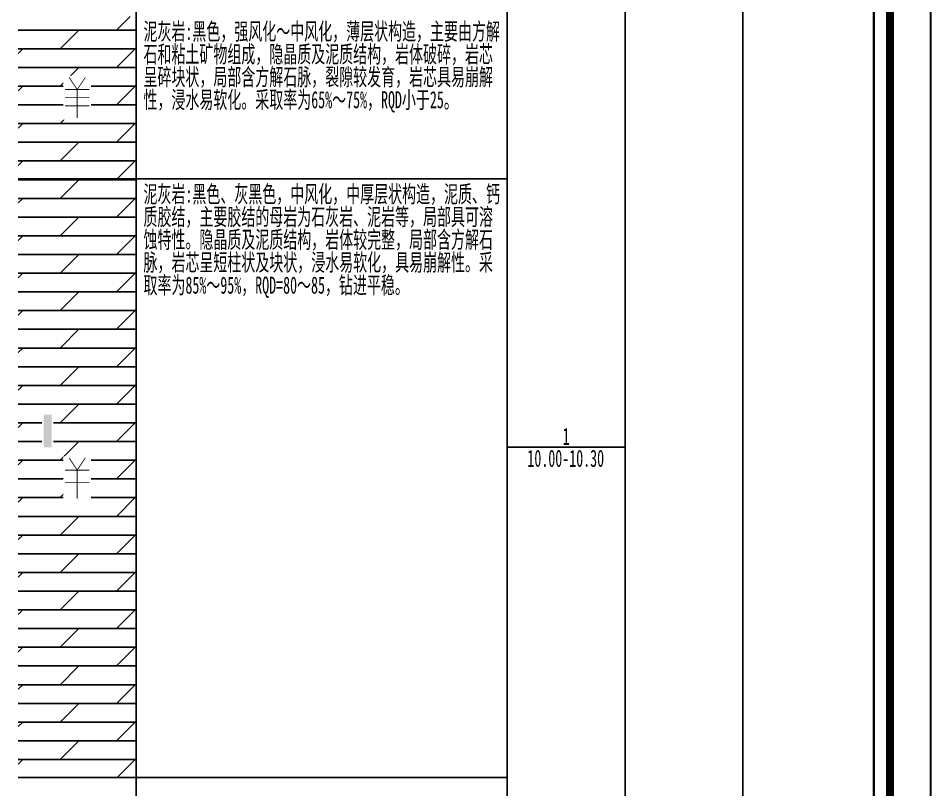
# Model space of a CAD drawing. Header units: millimetres. Extents: x 1264 to 9491, y 619 to 916.
# Drawn here: x 2030.3 to 2142.7, y 674.8 to 769.7 of the extents above; entities that cross this region are included whole.
import ezdxf

# ---------------------------------------------------------------- set-up
doc = ezdxf.new("R2010")
doc.units = ezdxf.units.MM
doc.styles.add('成果图表体', font='simfang_0.ttf', dxfattribs={"width": 0.6, "height": 2.1})
pattern_1 = [(0, (0, 0), (0, 2.3), []), (45, (0, 0), (4e-16, 4.5999997), [3.252691, -6.505382])]

# ---------------------------------------------------------------- blocks, each defined once
blk = doc.blocks.new('gkqy3.dwg', base_point=(0, -2))
blk.add_wipeout([(-0.7, -2.2), (0.7, -2.2), (0.7, 2.2), (-0.7, 2.2)])
at = {"color": 7}
blk.add_solid([(-0.5, -2), (0.5, -2), (-0.5, 2), (0.5, 2)], dxfattribs=at)
blk = doc.blocks.new('FH_QIANG.dwg', base_point=(0, -0.19))
blk.add_wipeout([(-1.7, -2.89), (1.7, -2.89), (1.7, 2.51), (-1.7, 2.51)])
at = {"color": 7, "const_width": 0.1}
for points in [[(-1, 2.31), (0, 0.81), (1, 2.31)], [(-1.5, 0.81), (1.5, 0.81)], [(0, 0.81), (0, -2.69)], [(-1.5, -0.19), (1.5, -0.19)], [(-1.5, -1.19), (1.5, -1.19)]]:
    blk.add_lwpolyline(points, dxfattribs=at)
blk = doc.blocks.new('FH_ZHONG.dwg', base_point=(0, 0.03))
blk.add_wipeout([(-1.7, -2.67), (1.7, -2.67), (1.7, 2.73), (-1.7, 2.73)])
at = {"color": 7, "const_width": 0.1}
for points in [[(-1, 2.53), (0, 1.03), (1, 2.53)], [(-1.5, 1.03), (1.5, 1.03)], [(0, 1.03), (0, -2.47)], [(-1.5, -0.47), (1.5, -0.47)]]:
    blk.add_lwpolyline(points, dxfattribs=at)
blk = doc.blocks.new('柱状图图框模板-(昇龙标准).dwg3', base_point=(27, 229))
for points, const_width in [([(0, 0), (210, 0), (210, 297), (0, 297)], 0.25), ([(25, 5), (205, 5), (205, 292), (25, 292)], 1), ([(27, 265), (203, 265), (203, 17), (27, 17)], 0.3)]:
    blk.add_lwpolyline(points, close=True, dxfattribs=dict(const_width=const_width))

msp = doc.modelspace()

# ---------------------------------------------------------------- hatches: boundary and pattern name
at = {"linetype": 'Continuous'}
h = msp.add_hatch(dxfattribs=at)
h.set_pattern_fill('GKNHY1', scale=0.5, style=0, pattern_type=2)
h.set_pattern_definition(pattern_1)
h.paths.add_polyline_path([(2030.34, 749.89), (2044.83, 749.89), (2044.83, 769.89), (2030.34, 769.89)])
h = msp.add_hatch(dxfattribs=at)
h.set_pattern_fill('GKNHY1', scale=0.5, style=0, pattern_type=2)
h.set_pattern_definition(pattern_1)
h.paths.add_polyline_path([(2030.34, 676.29), (2044.83, 676.29), (2044.83, 749.89), (2030.34, 749.89)])

# ---------------------------------------------------------------- linework, layer by layer
at = {"color": 0}
for points in [[(2044.83, 635.89), (2044.83, 819.89)], [(2044.83, 635.89), (2044.83, 819.89)], [(2090.46, 635.89), (2090.46, 819.89)], [(2090.46, 635.89), (2090.46, 819.89)], [(2104.95, 635.89), (2104.95, 819.89)], [(2104.95, 635.89), (2104.95, 819.89)], [(2119.43, 635.89), (2119.43, 819.89)], [(2119.43, 635.89), (2119.43, 819.89)], [(2135.53, 635.89), (2135.53, 819.89)], [(2044.83, 749.89), (2044.83, 769.89)], [(2090.46, 749.89), (2090.46, 769.89)], [(2044.83, 749.89), (2090.46, 749.89)], [(2044.83, 749.89), (2090.46, 749.89)], [(2044.83, 676.29), (2044.83, 749.89)], [(2090.46, 676.29), (2090.46, 749.89)], [(2090.46, 716.89), (2104.95, 716.89)], [(2044.83, 676.29), (2090.46, 676.29)]]:
    msp.add_lwpolyline(points, dxfattribs=at)
at = {"color": 7, "flags": 128}
for points in [[(2030.34, 749.89), (2044.83, 749.89)], [(2030.34, 676.29), (2044.83, 676.29)]]:
    msp.add_lwpolyline(points, dxfattribs=at)

# ---------------------------------------------------------------- texts
at = {"color": 0, "style": '成果图表体', "width": 0.6}
for s, p in [('1', (2097.27, 717.19)), ('10.00-10.30', (2092.94, 714.49))]:
    msp.add_text(s, height=2.1, dxfattribs=at).set_placement(p)
at = {"color": 0, "char_height": 2.1, "width": 43.8045, "attachment_point": 1, "line_spacing_factor": 0.8, "style": '成果图表体'}
for s, insert in [('\\A1;泥灰岩:黑色，强风化～中风化，薄层状构造，主要由方解石和粘土矿物组成，隐晶质及泥质结构，岩体破碎，岩芯呈碎块状，局部含方解石脉，裂隙较发育，岩芯具易崩解性，浸水易软化。采取率为65%～75%，RQD小于25。', (2045.74, 769.09)), ('\\A1;泥灰岩:黑色、灰黑色，中风化，中厚层状构造，泥质、钙质胶结，主要胶结的母岩为石灰岩、泥岩等，局部具可溶蚀特性。隐晶质及泥质结构，岩体较完整，局部含方解石脉，岩芯呈短柱状及块状，浸水易软化，具易崩解性。采取率为85%～95%，RQD=80～85，钻进平稳。', (2045.74, 749.09))]:
    msp.add_mtext(s, dxfattribs=dict(at, insert=insert))

# ---------------------------------------------------------------- next in the draw order: block references
for name, p in [('FH_QIANG.dwg', (2037.59, 759.89)), ('gkqy3.dwg', (2033.97, 716.89)), ('FH_ZHONG.dwg', (2037.59, 713.09))]:
    msp.add_blockref(name, p)

# ---------------------------------------------------------------- next in the draw order: block references
msp.add_blockref('柱状图图框模板-(昇龙标准).dwg3', (1959.53, 847.89))

doc.saveas('drawing.dxf')
